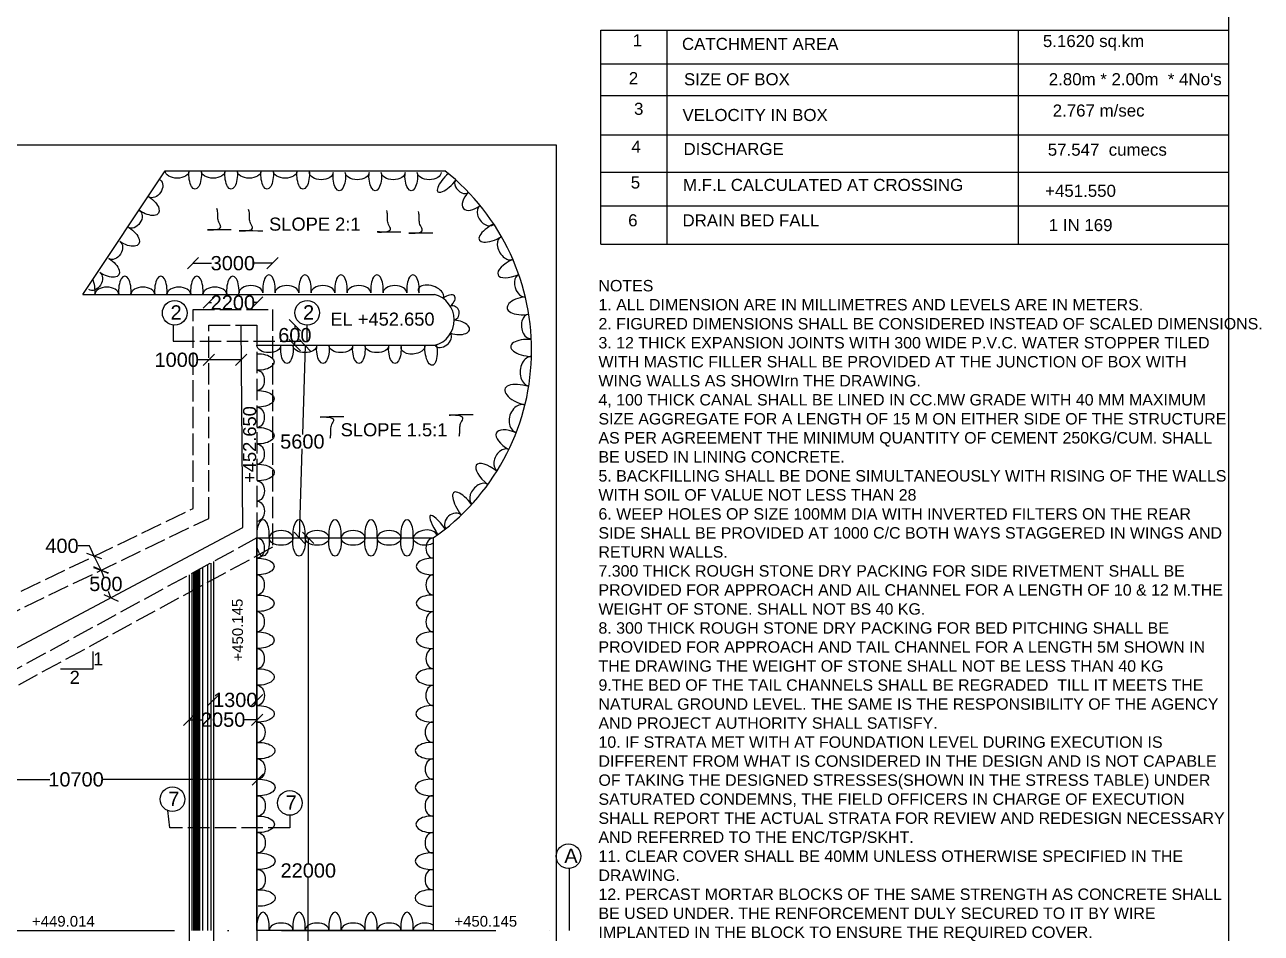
# Model space of a CAD drawing. Header units: millimetres. Extents: x 5124 to 6568637, y 2311 to 91879094.
# Drawn here: x 3873240 to 3883631, y 45940432 to 45948069 of the extents above; entities that cross this region are included whole.
import ezdxf

# ---------------------------------------------------------------- set-up
doc = ezdxf.new("R2010")
doc.units = ezdxf.units.MM
doc.header["$MEASUREMENT"] = 0
doc.linetypes.add('ACAD_ISO02W100', pattern=[15, 12, -3])
doc.linetypes.add('ACAD_ISO10W100', pattern=[18, 12, -3, 0, -3])
for name, color, linetype in [('DIMENSION', 7, 'Continuous'), ('DRAWING', 7, 'Continuous'), ('TEXT', 7, 'Continuous')]:
    doc.layers.add(name, color=color, linetype=linetype)
doc.styles.get("Standard").update_dxf_attribs({"font": 'arial.ttf', "height": 120})
doc.dimstyles.get("Standard").update_dxf_attribs({"dimtxt": 200, "dimasz": 110, "dimexe": 0.18, "dimexo": 0.0625, "dimgap": 0.09, "dimtad": 0, "dimtih": 1, "dimtoh": 1, "dimdec": 0, "dimzin": 0, "dimdsep": 46, "dimtxsty": 'Standard', "dimblk": 'OBLIQUE', "dimcen": 0.09, "dimse1": 1, "dimse2": 1, "dimadec": 0, "dimazin": 0, "dimtfac": 1, "dimtdec": 0, "dimtofl": 0, "dimtmove": 0, "dimatfit": 3, "dimfxl": 1, "dimtolj": 1, "dimtzin": 0, "dimarcsym": 0})

# ---------------------------------------------------------------- blocks, each defined once
blk = doc.blocks.new('_Oblique')
at = {"color": 0, "linetype": 'ByBlock', "lineweight": -2}
blk.add_line((-0.5, -0.5), (0.5, 0.5), dxfattribs=at)
blk = doc.blocks.new('*D214')
at = {"layer": 'Defpoints', "color": 0, "linetype": 'Continuous', "transparency": 16777216}
for p in [(3875198, 45941812), (3872145, 45941733), (3875198, 45941725)]:
    blk.add_point(p, dxfattribs=at)
at = {"layer": 'DIMENSION', "color": 0, "linetype": 'Continuous', "lineweight": -2, "transparency": 16777216}
for p, q in [((3872145, 45941725), (3873451, 45941725)), ((3875198, 45941725), (3873891, 45941725))]:
    blk.add_line(p, q, dxfattribs=at)
at = {"layer": 'DIMENSION', "color": 0, "linetype": 'Continuous', "lineweight": -2, "transparency": 16777216, "xscale": 95, "yscale": 95, "zscale": 95, "rotation": 180}
blk.add_blockref('_Oblique', (3872145, 45941725), dxfattribs=at)
at = {"layer": 'DIMENSION', "color": 0, "linetype": 'Continuous', "lineweight": -2, "transparency": 16777216, "xscale": 95, "yscale": 95, "zscale": 95}
blk.add_blockref('_Oblique', (3875198, 45941725), dxfattribs=at)
at = {"layer": 'DIMENSION', "color": 0, "linetype": 'Continuous', "transparency": 16777216, "insert": (3873671, 45941725), "char_height": 120, "attachment_point": 5}
blk.add_mtext('\\A1;10700', dxfattribs=at)
blk = doc.blocks.new('*D215')
at = {"layer": 'Defpoints', "color": 0, "linetype": 'Continuous', "transparency": 16777216}
for p in [(3873824, 45943602), (3873844, 45943612), (3873901, 45943493)]:
    blk.add_point(p, dxfattribs=at)
at = {"layer": 'DIMENSION', "color": 0, "linetype": 'Continuous', "lineweight": -2, "transparency": 16777216}
for p, q in [((3873783, 45943688), (3873688, 45943688)), ((3873824, 45943602), (3873783, 45943688)), ((3873881, 45943484), (3873824, 45943602))]:
    blk.add_line(p, q, dxfattribs=at)
at = {"layer": 'DIMENSION', "color": 0, "linetype": 'Continuous', "lineweight": -2, "transparency": 16777216, "xscale": 95, "yscale": 95, "zscale": 95}
for p, rotation in [((3873824, 45943602), 115.700738528941), ((3873881, 45943484), 295.7007385289409)]:
    blk.add_blockref('_Oblique', p, dxfattribs=dict(at, rotation=rotation))
at = {"layer": 'DIMENSION', "color": 0, "linetype": 'Continuous', "transparency": 16777216, "insert": (3873553, 45943688), "char_height": 120, "attachment_point": 5}
blk.add_mtext('\\A1;400', dxfattribs=at)
blk = doc.blocks.new('*D216')
at = {"layer": 'Defpoints', "color": 0, "linetype": 'Continuous', "transparency": 16777216}
for p in [(3873881, 45943484), (3873964, 45943252), (3873964, 45943252)]:
    blk.add_point(p, dxfattribs=at)
at = {"layer": 'DIMENSION', "color": 0, "linetype": 'Continuous', "lineweight": -2, "transparency": 16777216}
for p, q in [((3873881, 45943484), (3873901, 45943429)), ((3873964, 45943252), (3873944, 45943306))]:
    blk.add_line(p, q, dxfattribs=at)
at = {"layer": 'DIMENSION', "color": 0, "linetype": 'Continuous', "lineweight": -2, "transparency": 16777216, "xscale": 95, "yscale": 95, "zscale": 95}
for p, rotation in [((3873881, 45943484), 109.5932439439875), ((3873964, 45943252), 289.5932439439875)]:
    blk.add_blockref('_Oblique', p, dxfattribs=dict(at, rotation=rotation))
at = {"layer": 'DIMENSION', "color": 0, "linetype": 'Continuous', "transparency": 16777216, "insert": (3873922, 45943368), "char_height": 120, "attachment_point": 5}
blk.add_mtext('\\A1;500', dxfattribs=at)
blk = doc.blocks.new('*D217')
at = {"layer": 'Defpoints', "color": 0, "linetype": 'Continuous', "transparency": 16777216}
for p in [(3874826, 45942393), (3875192, 45942393), (3875192, 45942393)]:
    blk.add_point(p, dxfattribs=at)
at = {"layer": 'DIMENSION', "color": 0, "linetype": 'Continuous', "lineweight": -2, "transparency": 16777216}
for p, q in [((3874826, 45942393), (3874835, 45942393)), ((3875192, 45942393), (3875182, 45942393))]:
    blk.add_line(p, q, dxfattribs=at)
at = {"layer": 'DIMENSION', "color": 0, "linetype": 'Continuous', "lineweight": -2, "transparency": 16777216, "xscale": 95, "yscale": 95, "zscale": 95, "rotation": 180}
blk.add_blockref('_Oblique', (3874826, 45942393), dxfattribs=at)
at = {"layer": 'DIMENSION', "color": 0, "linetype": 'Continuous', "lineweight": -2, "transparency": 16777216, "xscale": 95, "yscale": 95, "zscale": 95}
blk.add_blockref('_Oblique', (3875192, 45942393), dxfattribs=at)
at = {"layer": 'DIMENSION', "color": 0, "linetype": 'Continuous', "transparency": 16777216, "insert": (3875009, 45942393), "char_height": 120, "attachment_point": 5}
blk.add_mtext('\\A1;1300', dxfattribs=at)
blk = doc.blocks.new('*D218')
at = {"layer": 'Defpoints', "color": 0, "linetype": 'Continuous', "transparency": 16777216}
for p in [(3874623, 45942227), (3875192, 45942227), (3875192, 45942227)]:
    blk.add_point(p, dxfattribs=at)
at = {"layer": 'DIMENSION', "color": 0, "linetype": 'Continuous', "lineweight": -2, "transparency": 16777216}
for p, q in [((3874623, 45942227), (3874727, 45942227)), ((3875192, 45942227), (3875087, 45942227))]:
    blk.add_line(p, q, dxfattribs=at)
at = {"layer": 'DIMENSION', "color": 0, "linetype": 'Continuous', "lineweight": -2, "transparency": 16777216, "xscale": 95, "yscale": 95, "zscale": 95, "rotation": 180}
blk.add_blockref('_Oblique', (3874623, 45942227), dxfattribs=at)
at = {"layer": 'DIMENSION', "color": 0, "linetype": 'Continuous', "lineweight": -2, "transparency": 16777216, "xscale": 95, "yscale": 95, "zscale": 95}
blk.add_blockref('_Oblique', (3875192, 45942227), dxfattribs=at)
at = {"layer": 'DIMENSION', "color": 0, "linetype": 'Continuous', "transparency": 16777216, "insert": (3874907, 45942227), "char_height": 120, "attachment_point": 5}
blk.add_mtext('\\A1;2050', dxfattribs=at)
blk = doc.blocks.new('*D219')
at = {"layer": 'Defpoints', "color": 0, "linetype": 'Continuous', "transparency": 16777216}
for p in [(3875323, 45946064), (3874654, 45945675), (3875323, 45945675)]:
    blk.add_point(p, dxfattribs=at)
at = {"layer": 'DIMENSION', "color": 0, "linetype": 'Continuous', "lineweight": -2, "transparency": 16777216}
for p, q in [((3874654, 45946064), (3874810, 45946064)), ((3875323, 45946064), (3875168, 45946064))]:
    blk.add_line(p, q, dxfattribs=at)
at = {"layer": 'DIMENSION', "color": 0, "linetype": 'Continuous', "lineweight": -2, "transparency": 16777216, "xscale": 95, "yscale": 95, "zscale": 95, "rotation": 180}
blk.add_blockref('_Oblique', (3874654, 45946064), dxfattribs=at)
at = {"layer": 'DIMENSION', "color": 0, "linetype": 'Continuous', "lineweight": -2, "transparency": 16777216, "xscale": 95, "yscale": 95, "zscale": 95}
blk.add_blockref('_Oblique', (3875323, 45946064), dxfattribs=at)
at = {"layer": 'DIMENSION', "color": 0, "linetype": 'Continuous', "transparency": 16777216, "insert": (3874989, 45946064), "char_height": 120, "attachment_point": 5}
blk.add_mtext('\\A1;3000', dxfattribs=at)
blk = doc.blocks.new('*D220')
at = {"layer": 'Defpoints', "color": 0, "linetype": 'Continuous', "transparency": 16777216}
for p in [(3875192, 45945733), (3874786, 45945544), (3875192, 45945544)]:
    blk.add_point(p, dxfattribs=at)
at = {"layer": 'DIMENSION', "color": 0, "linetype": 'Continuous', "lineweight": -2, "transparency": 16777216}
for p, q in [((3874786, 45945733), (3874809, 45945733)), ((3875192, 45945733), (3875169, 45945733))]:
    blk.add_line(p, q, dxfattribs=at)
at = {"layer": 'DIMENSION', "color": 0, "linetype": 'Continuous', "lineweight": -2, "transparency": 16777216, "xscale": 95, "yscale": 95, "zscale": 95, "rotation": 180}
blk.add_blockref('_Oblique', (3874786, 45945733), dxfattribs=at)
at = {"layer": 'DIMENSION', "color": 0, "linetype": 'Continuous', "lineweight": -2, "transparency": 16777216, "xscale": 95, "yscale": 95, "zscale": 95}
blk.add_blockref('_Oblique', (3875192, 45945733), dxfattribs=at)
at = {"layer": 'DIMENSION', "color": 0, "linetype": 'Continuous', "transparency": 16777216, "insert": (3874989, 45945733), "char_height": 120, "attachment_point": 5}
blk.add_mtext('\\A1;2200', dxfattribs=at)
blk = doc.blocks.new('*D221')
at = {"layer": 'Defpoints', "color": 0, "linetype": 'Continuous', "transparency": 16777216}
for p in [(3874786, 45945252), (3874786, 45945252), (3875060, 45945252)]:
    blk.add_point(p, dxfattribs=at)
at = {"layer": 'DIMENSION', "color": 0, "linetype": 'Continuous', "lineweight": -2, "transparency": 16777216}
for p, q in [((3874786, 45945252), (3874691, 45945252)), ((3875060, 45945252), (3874786, 45945252))]:
    blk.add_line(p, q, dxfattribs=at)
at = {"layer": 'DIMENSION', "color": 0, "linetype": 'Continuous', "lineweight": -2, "transparency": 16777216, "xscale": 95, "yscale": 95, "zscale": 95, "rotation": 180}
blk.add_blockref('_Oblique', (3874786, 45945252), dxfattribs=at)
at = {"layer": 'DIMENSION', "color": 0, "linetype": 'Continuous', "lineweight": -2, "transparency": 16777216, "xscale": 95, "yscale": 95, "zscale": 95}
blk.add_blockref('_Oblique', (3875060, 45945252), dxfattribs=at)
at = {"layer": 'DIMENSION', "color": 0, "linetype": 'Continuous', "transparency": 16777216, "insert": (3874517, 45945252), "char_height": 120, "attachment_point": 5}
blk.add_mtext('\\A1;1000', dxfattribs=at)
blk = doc.blocks.new('*D222')
at = {"layer": 'Defpoints', "color": 0, "linetype": 'Continuous', "transparency": 16777216}
for p in [(3875584, 45945375), (3875538, 45943755), (3875550, 45943755)]:
    blk.add_point(p, dxfattribs=at)
at = {"layer": 'DIMENSION', "color": 0, "linetype": 'Continuous', "lineweight": -2, "transparency": 16777216}
for p, q in [((3875596, 45945374), (3875575, 45944626)), ((3875550, 45943755), (3875571, 45944503))]:
    blk.add_line(p, q, dxfattribs=at)
at = {"layer": 'DIMENSION', "color": 0, "linetype": 'Continuous', "lineweight": -2, "transparency": 16777216, "xscale": 95, "yscale": 95, "zscale": 95}
for p, rotation in [((3875596, 45945374), 88.4002591695781), ((3875550, 45943755), 268.4002591695781)]:
    blk.add_blockref('_Oblique', p, dxfattribs=dict(at, rotation=rotation))
at = {"layer": 'DIMENSION', "color": 0, "linetype": 'Continuous', "transparency": 16777216, "insert": (3875573, 45944565), "char_height": 120, "attachment_point": 5}
blk.add_mtext('\\A1;5600', dxfattribs=at)
blk = doc.blocks.new('*D229')
at = {"layer": 'Defpoints', "color": 0, "linetype": 'Continuous', "transparency": 16777216}
for p in [(3875550, 45943755), (3875323, 45937235), (3875623, 45937235)]:
    blk.add_point(p, dxfattribs=at)
at = {"layer": 'DIMENSION', "color": 0, "linetype": 'Continuous', "lineweight": -2, "transparency": 16777216}
for p, q in [((3875623, 45943755), (3875623, 45941021)), ((3875623, 45937235), (3875623, 45940898))]:
    blk.add_line(p, q, dxfattribs=at)
at = {"layer": 'DIMENSION', "color": 0, "linetype": 'Continuous', "lineweight": -2, "transparency": 16777216, "xscale": 95, "yscale": 95, "zscale": 95}
for p, rotation in [((3875623, 45943755), 90), ((3875623, 45937235), 270)]:
    blk.add_blockref('_Oblique', p, dxfattribs=dict(at, rotation=rotation))
at = {"layer": 'DIMENSION', "color": 0, "linetype": 'Continuous', "transparency": 16777216, "insert": (3875623, 45940959), "char_height": 120, "attachment_point": 5}
blk.add_mtext('\\A1;22000', dxfattribs=at)
blk = doc.blocks.new('*D235')
at = {"layer": 'Defpoints', "color": 0, "linetype": 'Continuous', "transparency": 16777216}
for p in [(3875192, 45945544), (3875510, 45945544), (3875192, 45945375)]:
    blk.add_point(p, dxfattribs=at)
at = {"layer": 'DIMENSION', "color": 0, "linetype": 'Continuous', "lineweight": -2, "transparency": 16777216}
for p, q in [((3875510, 45945544), (3875510, 45945521)), ((3875510, 45945375), (3875510, 45945398))]:
    blk.add_line(p, q, dxfattribs=at)
at = {"layer": 'DIMENSION', "color": 0, "linetype": 'Continuous', "lineweight": -2, "transparency": 16777216, "xscale": 95, "yscale": 95, "zscale": 95}
for p, rotation in [((3875510, 45945544), 90), ((3875510, 45945375), 270)]:
    blk.add_blockref('_Oblique', p, dxfattribs=dict(at, rotation=rotation))
at = {"layer": 'DIMENSION', "color": 0, "linetype": 'Continuous', "transparency": 16777216, "insert": (3875510, 45945459), "char_height": 120, "attachment_point": 5}
blk.add_mtext('\\A1;600', dxfattribs=at)

msp = doc.modelspace()

# ---------------------------------------------------------------- linework, layer by layer
at = {"layer": 'Defpoints', "linetype": 'Continuous'}
msp.add_lwpolyline([(3873813.5, 45942801.4), (3873813.5, 45942650.7), (3873539.6, 45942650.7)], dxfattribs=at)
at = {"layer": 'DIMENSION', "linetype": 'Continuous'}
for points in [[(3874974.9, 45946343.7), (3874784.8, 45946345.2), (3874887.1, 45946369), (3874871.1, 45946408.8), (3874861.9, 45946448.6), (3874861.9, 45946488.4), (3874855.2, 45946525.5)], [(3875241.5, 45946334.7), (3875051.4, 45946336.1), (3875153.7, 45946360), (3875137.7, 45946399.8), (3875128.5, 45946439.5), (3875128.5, 45946479.3), (3875121.8, 45946516.5)], [(3876401.9, 45946325), (3876211.8, 45946326.5), (3876314.1, 45946350.3), (3876298.2, 45946390.1), (3876288.9, 45946429.9), (3876288.9, 45946469.7), (3876282.2, 45946506.8)], [(3876668.5, 45946316), (3876478.4, 45946317.5), (3876580.7, 45946341.3), (3876564.8, 45946381.1), (3876555.6, 45946420.9), (3876555.6, 45946460.6), (3876548.8, 45946497.8)], [(3875922.8, 45944773.2), (3875732.8, 45944771.8), (3875835, 45944747.9), (3875819.1, 45944708.1), (3875809.9, 45944668.4), (3875809.9, 45944628.6), (3875803.1, 45944591.4)], [(3877007.4, 45944789.9), (3876817.4, 45944788.4), (3876919.6, 45944764.6), (3876903.7, 45944724.8), (3876894.5, 45944685), (3876894.5, 45944645.2), (3876887.7, 45944608)]]:
    msp.add_spline(points, degree=3, dxfattribs=at)
at = {"layer": 'DRAWING', "linetype": 'Continuous'}
for points in [[(3845063.1, 45954856.8), (3883354.8, 45954856.8), (3883354.8, 45928035), (3845063.1, 45928035)], [(3875191.7, 45943755.2), (3876673.5, 45943755.2), (3876673.5, 45940456.1), (3875191.7, 45940456.1)]]:
    msp.add_lwpolyline(points, close=True, dxfattribs=at)
for points in [[(3846349.7, 45940456.1), (3846349.7, 45940730.6), (3846474.9, 45940730.6), (3846527, 45940730.6), (3846210.7, 45940820.8), (3846367.1, 45940820.8), (3846367.1, 45947112), (3858743.6, 45947112), (3858743.6, 45947540.5), (3859103.2, 45946743.2), (3859103.2, 45947137.4), (3863191.7, 45947137.4), (3866305.8, 45947137.4), (3866571.2, 45946821.5), (3866571.2, 45947341.8), (3866703.2, 45947059.8), (3877705.7, 45947059.8), (3877705.7, 45938071), (3877530.9, 45938071), (3877882.7, 45937923.8), (3877705.7, 45937923.8), (3877705.7, 45934466.6), (3846371.5, 45934466.6), (3846349.7, 45940456.1)], [(3873727.8, 45945801.4), (3874420.4, 45946840.5), (3876771.6, 45946840.5)], [(3873727.8, 45945801.4), (3876682.1, 45945801.4)], [(3872006.8, 45942211.4), (3875073.5, 45943841.7), (3875057.5, 45945543.8)], [(3875191.7, 45945374.8), (3876685.2, 45945374.8)], [(3875191.7, 45943755.2), (3875191.7, 45940456.1)], [(3874776.2, 45943528.7), (3874776.2, 45940456.1)], [(3874802.5, 45943543.1), (3874802.5, 45940456.1)], [(3874826, 45943555.9), (3874826, 45940455.6)], [(3874622.7, 45943445.1), (3874622.7, 45940456.1)], [(3874644.5, 45943457), (3874644.5, 45940456.1)], [(3874657, 45943463.8), (3874657, 45940456.1)], [(3874663.6, 45943467.4), (3874663.6, 45940456.1)], [(3874671.5, 45943471.7), (3874671.5, 45940456.1)], [(3874671.5, 45943471.7), (3874671.5, 45940456.1)], [(3874681.3, 45943477), (3874681.3, 45940456.1)], [(3874688.6, 45943481), (3874688.6, 45940456.1)], [(3874699.1, 45943486.7), (3874699.1, 45940456.1)], [(3874708.3, 45943491.8), (3874708.3, 45940456.1)], [(3874734, 45943505.8), (3874734, 45940456.1)]]:
    msp.add_lwpolyline(points, dxfattribs=at)
at = {"layer": 'DRAWING', "linetype": 'ACAD_ISO02W100', "ltscale": 15}
for points in [[(3871076.3, 45942211.4), (3871076.3, 45943112.2), (3872805.5, 45943112.2), (3874654.3, 45944002), (3874654.3, 45945675.5), (3875323.3, 45945675.5), (3875323.3, 45943676.8), (3872144.6, 45941953)], [(3871208, 45942211.4), (3871208, 45942980.6), (3872835.5, 45942980.6), (3874785.9, 45943919.2), (3874785.9, 45945543.8), (3875191.7, 45945543.8), (3875191.7, 45943755.2), (3872144.6, 45942094.3)], [(3874487, 45945544.1), (3874487, 45945410.2), (3875613, 45945410.2), (3875613.6, 45945543.8)], [(3875467.5, 45941424), (3875466.8, 45941319.5), (3874458.6, 45941319.5), (3874441.6, 45941463)], [(3874622.7, 45940456.1), (3874615.7, 45937619.2)], [(3874826, 45940456.1), (3874818.9, 45937619.2)], [(3875191.7, 45940456.6), (3875183.5, 45937161.5)]]:
    msp.add_lwpolyline(points, dxfattribs=at)
at = {"layer": 'DRAWING', "linetype": 'ACAD_ISO10W100', "ltscale": 150}
msp.add_lwpolyline([(3845697.4, 45940456.1), (3877817.4, 45940456.1), (3877817.4, 45940978.6)], dxfattribs=at)
at = {"layer": 'DRAWING', "linetype": 'Continuous'}
for centre in [(3874500.2, 45945646.9), (3875613.6, 45945647.5), (3874481.5, 45941558.6), (3875467.5, 45941527.6), (3877809.3, 45941079.6)]:
    msp.add_circle(centre, 103.6, dxfattribs=at)
for centre, radius, start, end in [((3875576.9, 45945334.2), 1922.5, 304.78033, 51.57957), ((3876629.4, 45945587.7), 220.1, 284.6908, 76.14485)]:
    msp.add_arc(centre, radius, start, end, dxfattribs=at)
at = {"layer": 'DRAWING', "extrusion": (0, 0, -1)}
for centre, major_axis, ratio, start_param, end_param in [((3874330.6, 45946693.5), (-47.7, -70.6), 0.7243402, 3.1415927, 6.2831853), ((3874520.7, 45946840.5), (-100.3, 0), 0.6159741, 3.1415927, 6.2831853), ((3874671.9, 45946811), (0, -124), 0.4233871, 4.4721825, 8.0941882), ((3874823.2, 45946840.5), (-100.3, 0), 0.6159741, 3.1415927, 6.2831853), ((3874974.4, 45946811), (0, -124), 0.4233871, 4.4721825, 8.0941882), ((3875125.7, 45946840.5), (-100.3, 0), 0.6159741, 3.1415927, 6.2831853), ((3875276.9, 45946811), (0, -124), 0.4233871, 4.4721825, 8.0941882), ((3875428.2, 45946840.5), (-100.3, 0), 0.6159741, 3.1415927, 6.2831853), ((3875579.4, 45946811), (0, -124), 0.4233871, 4.4721825, 8.0941882), ((3875731.7, 45946827.7), (-100.3, 0), 0.6159741, 3.1415927, 6.2831853), ((3875882.9, 45946798.2), (0, -124), 0.4233871, 4.4721825, 8.0941882), ((3876034.2, 45946827.7), (-100.3, 0), 0.6159741, 3.1415927, 6.2831853), ((3876185.4, 45946798.2), (0, -124), 0.4233871, 4.4721825, 8.0941882), ((3876336.7, 45946827.7), (-100.3, 0), 0.6159741, 3.1415927, 6.2831853), ((3876487.9, 45946798.2), (0, -124), 0.4233871, 4.4721825, 8.0941882), ((3876639.2, 45946827.7), (-100.3, 0), 0.6159741, 3.1415927, 6.2831853), ((3874248.5, 45946562.3), (115.2, -77.9), 0.5, 4.6728103, 7.8935603), ((3874157.3, 45946437.2), (-47.7, -70.6), 0.7243402, 3.1415927, 6.2831853), ((3874081.7, 45946301.8), (116.7, -75.5), 0.5, 4.6728103, 7.8935603), ((3873992.8, 45946174.4), (-46.3, -71.6), 0.7243402, 3.1415927, 6.2831853), ((3873913.4, 45946041.6), (116.7, -75.5), 0.5, 4.6728103, 7.8935603), ((3873824.5, 45945914.2), (-46.3, -71.6), 0.7243402, 3.1415927, 6.2831853), ((3875291.9, 45945374.8), (-100.3, 0), 0.6159741, 3.1415927, 6.2831853), ((3875197.2, 45945234.1), (139, 0), 0.5, 4.6728103, 7.8935603), ((3875443.2, 45945345.3), (0, -124), 0.4233871, 4.4721825, 8.0941882), ((3875594.4, 45945374.8), (-100.3, 0), 0.6159741, 3.1415927, 6.2831853), ((3875745.6, 45945345.3), (0, -124), 0.4233871, 4.4721825, 8.0941882), ((3875896.9, 45945374.8), (-100.3, 0), 0.6159741, 3.1415927, 6.2831853), ((3876048.1, 45945345.3), (0, -124), 0.4233871, 4.4721825, 8.0941882), ((3876199.4, 45945374.8), (-100.3, 0), 0.6159741, 3.1415927, 6.2831853), ((3876350.6, 45945345.3), (0, -124), 0.4233871, 4.4721825, 8.0941882), ((3876502.9, 45945362), (100.6, 10.2), 0.6087485, -0.0417871, 3.3067687), ((3876654.2, 45945332.5), (-10, 125.6), 0.4048712, 1.226356, 5.0877418), ((3875191.7, 45945079.4), (0, -85.2), 0.7243402, 3.1415927, 6.2831853), ((3875197.2, 45944924.7), (139, 0), 0.5, 4.6728103, 7.8935603), ((3875191.7, 45944769.4), (0, -85.2), 0.7243402, 3.1415927, 6.2831853), ((3875197.2, 45944614.7), (139, 0), 0.5, 4.6728103, 7.8935603), ((3875191.7, 45944459.5), (0, -85.2), 0.7243402, 3.1415927, 6.2831853), ((3875198.4, 45944305.3), (139, 0), 0.5, 4.6728103, 7.8935603), ((3875192.9, 45944150.1), (0, -85.2), 0.7243402, 3.1415927, 6.2831853), ((3875193, 45943979.6), (0, -85.2), 0.7243402, 3.1415927, 6.2831853), ((3875242.6, 45943725.7), (0, -124), 0.4233871, 4.4721825, 8.0941882), ((3875191.7, 45943670), (0, -85.2), 0.7243402, 3.1415927, 6.2831853), ((3875393.9, 45943755.2), (-100.3, 0), 0.6159741, 3.1415927, 6.2831853), ((3875545.1, 45943725.7), (0, -124), 0.4233871, 4.4721825, 8.0941882), ((3875696.4, 45943755.2), (-100.3, 0), 0.6159741, 3.1415927, 6.2831853), ((3875847.6, 45943725.7), (0, -124), 0.4233871, 4.4721825, 8.0941882), ((3875998.9, 45943755.2), (-100.3, 0), 0.6159741, 3.1415927, 6.2831853), ((3876150.1, 45943725.7), (0, -124), 0.4233871, 4.4721825, 8.0941882), ((3876301.4, 45943755.2), (-100.3, 0), 0.6159741, 3.1415927, 6.2831853), ((3876452.6, 45943725.7), (0, -124), 0.4233871, 4.4721825, 8.0941882), ((3876603.9, 45943755.2), (-100.3, 0), 0.6159741, 3.9439398, 6.2831853), ((3875197.2, 45943515.3), (139, 0), 0.5, 4.6728103, 7.8935603), ((3875191.7, 45943360.6), (0, -85.2), 0.7243402, 3.1415927, 6.2831853), ((3875197.2, 45943205.9), (139, 0), 0.5, 4.6728103, 7.8935603), ((3875191.7, 45943050.6), (0, -85.2), 0.7243402, 3.1415927, 6.2831853), ((3875197.2, 45942895.9), (139, 0), 0.5, 4.6728103, 7.8935603), ((3875191.7, 45942740.7), (0, -85.2), 0.7243402, 3.1415927, 6.2831853), ((3875198.4, 45942586.5), (139, 0), 0.5, 4.6728103, 7.8935603), ((3875192.9, 45942431.3), (0, -85.2), 0.7243402, 3.1415927, 6.2831853), ((3875198.4, 45942276.6), (139, 0), 0.5, 4.6728103, 7.8935603), ((3875198.4, 45942121.8), (0, -85.2), 0.7243402, 3.1415927, 6.2831853), ((3875203.9, 45941967.1), (139, 0), 0.5, 4.6728103, 7.8935603), ((3875198.4, 45941811.9), (0, -85.2), 0.7243402, 3.1415927, 6.2831853), ((3875205.1, 45941657.8), (139, 0), 0.5, 4.6728103, 7.8935603), ((3875199.6, 45941502.5), (0, -85.2), 0.7243402, 3.1415927, 6.2831853), ((3875199.6, 45941347.8), (139, 0), 0.5, 4.6728103, 7.8935603), ((3875199.6, 45941193), (0, -85.2), 0.7243402, 3.1415927, 6.2831853), ((3875205.1, 45941038.3), (139, 0), 0.5, 4.6728103, 7.8935603), ((3875199.6, 45940883.1), (0, -85.2), 0.7243402, 3.1415927, 6.2831853), ((3875206.3, 45940728.9), (139, 0), 0.5, 4.6728103, 7.8935603)]:
    msp.add_ellipse(centre, major_axis=major_axis, ratio=ratio, start_param=start_param, end_param=end_param, dxfattribs=at)
at = {"layer": 'DRAWING', "linetype": 'Continuous'}
for centre, major_axis, ratio, start_param, end_param in [((3876801.4, 45946758.9), (-89.3, -93), 0.3407466, 4.3863835, 8.2169952), ((3876915.3, 45946712.4), (-52.6, 51.1), 0.671222, 0, 3.1415927), ((3877029, 45946613.7), (-101.6, -88.5), 0.5547058, 4.8221159, 7.7505621), ((3877125.4, 45946469.3), (-58.1, 79.2), 0.7457079, 0, 3.1415927), ((3877207.4, 45946337.2), (-147.6, -76.7), 0.3768741, 4.6962364, 7.9246376), ((3877288.8, 45946189.7), (-52.5, 91.9), 0.6272406, 6.1053843, 9.424778), ((3877374, 45946037.2), (-155.9, -72), 0.4025288, 4.7373764, 7.7807877), ((3877418.9, 45945876.1), (-27.4, 93.2), 0.6098738, 0, 3.1415927), ((3876781.2, 45945733.2), (-71, -54.2), 0.5008739, 1.6851525, 4.7082996), ((3876832.9, 45945645.9), (-16.6, 58.2), 0.9744882, 3.1415927, 6.2831853), ((3877454.4, 45945708.4), (-160.6, -22.4), 0.4585248, 4.6976926, 7.921803), ((3877486.2, 45945533.3), (-10.7, 103.1), 0.6957631, 0, 3.1415927), ((3876862.9, 45945525), (-114.5, 19.1), 0.5053637, 1.2613837, 4.913299), ((3876752, 45945425.2), (66.8, 50.4), 0.7016658, 3.1415927, 6.2831853), ((3877493.4, 45945351.5), (-168.9, 13), 0.4211735, 4.721162, 7.9173892), ((3877487.2, 45945156.9), (11.4, 122.8), 0.6790768, 0, 3.1415927), ((3877448.5, 45944953.2), (-173.6, 54.3), 0.4332184, 4.6964014, 7.9582823), ((3877406.9, 45944757.7), (36.3, 115.1), 0.7807304, 0, 3.1415927), ((3877362, 45944556.9), (-158.3, 81.4), 0.4392325, 4.8883303, 7.7352635), ((3877259, 45944408.8), (48.8, 88.7), 0.6853999, 0, 3.1415927), ((3877174.1, 45944256.7), (-138.2, 112.1), 0.38109, 4.7763929, 7.8573261), ((3876947.1, 45943997.9), (-100.4, 139.2), 0.3558918, 4.7298789, 7.9603933), ((3877065, 45944121.6), (66.9, 82.1), 0.6624558, 0, 3.1415927), ((3876753.2, 45943792.2), (-105.1, 151), 0.2143789, 4.8165615, 7.7686462), ((3876845.3, 45943889.4), (65.7, 55), 0.7626817, 0.0609385, 3.1415927)]:
    msp.add_ellipse(centre, major_axis=major_axis, ratio=ratio, start_param=start_param, end_param=end_param, dxfattribs=at)
at = {"layer": 'DRAWING'}
for centre, major_axis, ratio, start_param, end_param in [((3873778.8, 45945830.9), (0, 124), 0.4233871, 4.4721825, 5.6038532), ((3874081.2, 45945830.9), (0, 124), 0.4233871, 4.4721825, 8.0941882), ((3874383.7, 45945830.9), (0, 124), 0.4233871, 4.4721825, 8.0941882), ((3874686.2, 45945830.9), (0, 124), 0.4233871, 4.4721825, 8.0941882), ((3874988.7, 45945830.9), (0, 124), 0.4233871, 4.4721825, 8.0941882), ((3875292.2, 45945843.7), (0, 124), 0.4233871, 4.4721825, 8.0941882), ((3875594.7, 45945843.7), (0, 124), 0.4233871, 4.4721825, 8.0941882), ((3875897.2, 45945843.7), (0, 124), 0.4233871, 4.4721825, 8.0941882), ((3876199.7, 45945843.7), (0, 124), 0.4233871, 4.4721825, 8.0941882), ((3876502.2, 45945843.7), (0, 124), 0.4233871, 4.4721825, 8.0941882), ((3873930, 45945801.4), (-100.3, 0), 0.6159741, 3.1415927, 6.2831853), ((3874232.5, 45945801.4), (-100.3, 0), 0.6159741, 3.1415927, 6.2831853), ((3874535, 45945801.4), (-100.3, 0), 0.6159741, 3.1415927, 6.2831853), ((3874837.5, 45945801.4), (-100.3, 0), 0.6159741, 3.1415927, 6.2831853), ((3875141, 45945814.2), (-100.3, 0), 0.6159741, 3.1415927, 6.2831853), ((3875443.5, 45945814.2), (-100.3, 0), 0.6159741, 3.1415927, 6.2831853), ((3875746, 45945814.2), (-100.3, 0), 0.6159741, 3.1415927, 6.2831853), ((3876048.5, 45945814.2), (-100.3, 0), 0.6159741, 3.1415927, 6.2831853), ((3876351, 45945814.2), (-100.3, 0), 0.6159741, 3.1415927, 6.2831853), ((3876653.5, 45945814.2), (-105.7, 33.6), 0.5381628, 2.9353162, 6.8163828), ((3875242.6, 45943784.7), (0, 124), 0.4233871, 4.4721825, 8.0941882), ((3875545.1, 45943784.7), (0, 124), 0.4233871, 4.4721825, 8.0941882), ((3875847.6, 45943784.7), (0, 124), 0.4233871, 4.4721825, 8.0941882), ((3876150.1, 45943784.7), (0, 124), 0.4233871, 4.4721825, 8.0941882), ((3876452.6, 45943784.7), (0, 124), 0.4233871, 4.4721825, 8.0941882), ((3875393.9, 45943755.2), (-100.3, 0), 0.6159741, 3.1415927, 6.2831853), ((3875696.4, 45943755.2), (-100.3, 0), 0.6159741, 3.1415927, 6.2831853), ((3875998.9, 45943755.2), (-100.3, 0), 0.6159741, 3.1415927, 6.2831853), ((3876301.4, 45943755.2), (-100.3, 0), 0.6159741, 3.1415927, 6.2831853), ((3876603.9, 45943755.2), (100.9, 17.9), 0.6385388, 0.0563688, 2.8698473), ((3876673.5, 45943670), (0, -85.2), 0.7243402, 3.1415927, 6.2831853), ((3876668, 45943515.3), (-139, 0), 0.5, 4.6728103, 7.8935603), ((3876673.5, 45943360.6), (0, -85.2), 0.7243402, 3.1415927, 6.2831853), ((3876668, 45943205.9), (-139, 0), 0.5, 4.6728103, 7.8935603), ((3876673.5, 45943050.6), (0, -85.2), 0.7243402, 3.1415927, 6.2831853), ((3876668, 45942895.9), (-139, 0), 0.5, 4.6728103, 7.8935603), ((3876673.5, 45942740.7), (0, -85.2), 0.7243402, 3.1415927, 6.2831853), ((3876666.8, 45942586.5), (-139, 0), 0.5, 4.6728103, 7.8935603), ((3876672.3, 45942431.3), (0, -85.2), 0.7243402, 3.1415927, 6.2831853), ((3876666.8, 45942276.6), (-139, 0), 0.5, 4.6728103, 7.8935603), ((3876666.8, 45942121.8), (0, -85.2), 0.7243402, 3.1415927, 6.2831853), ((3876661.3, 45941967.1), (-139, 0), 0.5, 4.6728103, 7.8935603), ((3876666.8, 45941811.9), (0, -85.2), 0.7243402, 3.1415927, 6.2831853), ((3876660.1, 45941657.8), (-139, 0), 0.5, 4.6728103, 7.8935603), ((3876665.6, 45941502.5), (0, -85.2), 0.7243402, 3.1415927, 6.2831853), ((3876665.6, 45941347.8), (-139, 0), 0.5, 4.6728103, 7.8935603), ((3876665.6, 45941193), (0, -85.2), 0.7243402, 3.1415927, 6.2831853), ((3876660.1, 45941038.3), (-139, 0), 0.5, 4.6728103, 7.8935603), ((3876665.6, 45940883.1), (0, -85.2), 0.7243402, 3.1415927, 6.2831853), ((3876658.9, 45940728.9), (-139, 0), 0.5, 4.6728103, 7.8935603), ((3875242.6, 45940485.6), (0, 124), 0.4233871, 4.4721825, 8.0941882), ((3875545.1, 45940485.6), (0, 124), 0.4233871, 4.4721825, 8.0941882), ((3875847.6, 45940485.6), (0, 124), 0.4233871, 4.4721825, 8.0941882), ((3876150.1, 45940485.6), (0, 124), 0.4233871, 4.4721825, 8.0941882), ((3876452.6, 45940485.6), (0, 124), 0.4233871, 4.4721825, 8.0941882), ((3875393.9, 45940456.1), (-100.3, 0), 0.6159741, 3.1415927, 6.2831853), ((3875696.4, 45940456.1), (-100.3, 0), 0.6159741, 3.1415927, 6.2831853), ((3875998.9, 45940456.1), (-100.3, 0), 0.6159741, 3.1415927, 6.2831853), ((3876301.4, 45940456.1), (-100.3, 0), 0.6159741, 3.1415927, 6.2831853), ((3876603.9, 45940456.1), (-100.3, 0), 0.6159741, 3.9439398, 6.2831853)]:
    msp.add_ellipse(centre, major_axis=major_axis, ratio=ratio, start_param=start_param, end_param=end_param, dxfattribs=at)
at = {"layer": 'TEXT'}
for points in [[(3878081.8, 45946224.5), (3878081.8, 45948023.6)], [(3878081.8, 45948023.6), (3883354.8, 45948023.6)], [(3878638.4, 45946224.5), (3878638.4, 45948023.6)], [(3881591.4, 45946224.5), (3881591.4, 45948023.6)], [(3878081.8, 45947739.6), (3883354.8, 45947739.6)], [(3878081.8, 45947474.4), (3883354.8, 45947474.4)], [(3878081.8, 45947143), (3883354.8, 45947143)], [(3878081.8, 45946830.5), (3883354.8, 45946830.5)], [(3878081.8, 45946546.5), (3883354.8, 45946546.5)], [(3878081.8, 45946224.5), (3883354.8, 45946224.5)], [(3878081.8, 45946224.5), (3883354.8, 45946224.5)]]:
    msp.add_lwpolyline(points, dxfattribs=at)

# ---------------------------------------------------------------- texts
at = {"layer": 'DIMENSION', "char_height": 120, "width": 86.821, "attachment_point": 1}
for s, insert in [('2', (3874465.4, 45945710.6)), ('2', (3875578.8, 45945711.2)), ('7', (3874446.7, 45941622.3)), ('7', (3875432.7, 45941591.3)), ('A', (3877774.5, 45941143.3))]:
    msp.add_mtext(s, dxfattribs=dict(at, insert=insert))
at = {"layer": 'DRAWING', "insert": (3878061.3, 45945923.6), "char_height": 95.8917, "width": 5268.968, "attachment_point": 1}
msp.add_mtext("\\A1;NOTES \\P1. ALL DIMENSION ARE IN MILLIMETRES AND LEVELS ARE IN METERS. \\P2. FIGURED DIMENSIONS SHALL BE CONSIDERED INSTEAD OF SCALED DIMENSIONS.  \\P3. 12 THICK EXPANSION JOINTS WITH 300 WIDE P.V.C. WATER STOPPER TILED WITH MASTIC FILLER SHALL BE PROVIDED AT THE JUNCTION OF BOX WITH WING WALLS AS SHOWIrn THE DRAWING. \\P4, 100 THICK CANAL SHALL BE LINED IN CC.MW GRADE WITH 40 MM MAXIMUM SIZE AGGREGATE FOR A LENGTH OF 15 M ON EITHER SIDE OF THE STRUCTURE AS PER AGREEMENT THE MINIMUM QUANTITY OF CEMENT 250KG/CUM. SHALL BE USED IN LINING CONCRETE. \\P5. BACKFILLING SHALL BE DONE SIMULTANEOUSLY WITH RISING OF THE WALLS WITH SOIL OF VALUE NOT LESS THAN 28 \\P6. WEEP HOLES OP SIZE 100MM DIA WITH INVERTED FILTERS ON THE REAR SIDE SHALL BE PROVIDED AT 1000 C/C BOTH WAYS STAGGERED IN WINGS AND RETURN WALLS. \\P7.300 THICK ROUGH STONE DRY PACKING FOR SIDE RIVETMENT SHALL BE PROVIDED FOR APPROACH AND AIL CHANNEL FOR A LENGTH OF 10 & 12 M.THE WEIGHT OF STONE. SHALL NOT BS 40 KG.\\P8. 300 THICK ROUGH STONE DRY PACKING FOR BED PITCHING SHALL BE PROVIDED FOR APPROACH AND TAIL CHANNEL FOR A LENGTH 5M SHOWN IN THE DRAWING THE WEIGHT OF STONE SHALL NOT BE LESS THAN 40 KG \\P9.THE BED OF THE TAIL CHANNELS SHALL BE REGRADED  TILL IT MEETS THE NATURAL GROUND LEVEL. THE SAME IS THE RESPONSIBILITY OF THE AGENCY AND PROJECT AUTHORITY SHALL SATISFY. \\P10. IF STRATA MET WITH AT FOUNDATION LEVEL DURING EXECUTION IS DIFFERENT FROM WHAT IS CONSIDERED IN THE DESIGN AND IS NOT CAPABLE OF TAKING THE DESIGNED STRESSES(SHOWN IN THE STRESS TABLE) UNDER SATURATED CONDEMNS, THE FIELD OFFICERS IN CHARGE OF EXECUTION SHALL REPORT THE ACTUAL STRATA FOR REVIEW AND REDESIGN NECESSARY AND REFERRED TO THE ENC/TGP/SKHT. \\P11. CLEAR COVER SHALL BE 40MM UNLESS OTHERWISE SPECIFIED IN THE DRAWING. \\P12. PERCAST MORTAR BLOCKS OF THE SAME STRENGTH AS CONCRETE SHALL BE USED UNDER. THE RENFORCEMENT DULY SECURED TO IT BY WIRE IMPLANTED IN THE BLOCK TO ENSURE THE REQUIRED COVER. \\P13. CONCRETE WORKMANSHIP SHALL CONFORM TO IS 456-2000. \\P14. REINFORCING STEEL SHALL BE OF 'HYSD' BARS CONFORMING TO IS 1786-1985. \\P15. BOX SHALL BE CAST MONOLITHICALLY CONFORMING TO IS 456-2000. \\P16. SPLICING OF MAIN REINFORCEMENT SHALL BE AVOIDED AS FAR AS POSSIBLE. WHEREVER NECESSARY, LAPS SHALL BE PROVIDED CONFORMINGMI TO IS: 456:2000.\\P17.ALL CONCRETE SHALL BE MACHINE MIXED & VIBERATED.\\P18.TWO ROWS OF GRIP RODS 25mm DIA(DOWEL BARS) AS SHOW IN THE CROSS SECTION IN U/S & D/S HEAD WALLS @ 1000 INTERVALS IN CANAL FLOW DIRECTION ARE TO BE PROVIDED.\\P19.HORN WALLS TO BE PROVIDED AS PER DWG NO.CE/TGP/DW/DEE/F11/2/94.\\P20.NO HEAVY EARTH MOVING MACHINERY SHALL BE ALLOWED DIRECTLY OVER THE BARREL.", dxfattribs=at)
at = {"layer": 'TEXT'}
for s, height, p in [('1', 101.5, (3878349.2, 45947887.2)), ('5.1620 sq.km', 101.474, (3881795.8, 45947881.3)), ('CATCHMENT AREA', 101.474, (3878763, 45947857)), ('2', 101.5, (3878316.3, 45947569.3)), ('SIZE OF BOX', 101.474, (3878779.8, 45947560)), ("2.80m * 2.00m  * 4No's", 101.474, (3881845.2, 45947560.4)), ('3', 101.5, (3878360.2, 45947311.7)), ('VELOCITY IN BOX', 101.474, (3878767.4, 45947259.6)), ('2.767 m/sec', 101.474, (3881878.3, 45947297.1)), ('4', 101.5, (3878338.3, 45946993.8)), ('DISCHARGE', 101.47, (3878775.8, 45946974)), ('57.547  cumecs', 101.474, (3881837, 45946968)), ('5', 101.5, (3878332.8, 45946692.3)), ('M.F.L CALCULATED AT CROSSING', 101.474, (3878771.6, 45946671.6)), ('+451.550', 101.47, (3881814.8, 45946622.4)), ('SLOPE 2:1', 110, (3875293.3, 45946338)), ('6', 101.5, (3878310.8, 45946374.4)), ('DRAIN BED FALL', 101.474, (3878767.4, 45946373.4)), ('1 IN 169', 101.47, (3881845.2, 45946334.4)), ('EL +452.650', 110, (3875808.3, 45945539.4)), ('SLOPE 1.5:1', 110, (3875895, 45944609.3)), ('1', 110, (3873815.2, 45942684)), ('2', 110, (3873617.4, 45942528.3)), ('+449.014', 90, (3873300.5, 45940487.7)), ('+450.145', 90, (3876850.2, 45940487.7))]:
    msp.add_text(s, height=height, dxfattribs=at).set_placement(p)
for s, height, rotation, p in [(' +452.650', 110, 90, (3875184.6, 45944175.3)), ('+450.145', 90, 90.56222, (3875076.5, 45942716.7))]:
    msp.add_text(s, height=height, rotation=rotation, dxfattribs=at).set_placement(p)

# ---------------------------------------------------------------- dimensions: what is measured, and where the dimension line sits
at = {"layer": 'DIMENSION', "linetype": 'Continuous'}
for p1, p2, distance, text, picture, middle in [((3874654.3, 45945675.5), (3875323.3, 45945675.5), 388.1, '3000', '*D219', (3874988.8, 45946063.6)), ((3874785.9, 45945543.8), (3875191.7, 45945543.8), 188.7, '2200', '*D220', (3874988.8, 45945732.5)), ((3875583.7, 45945374.8), (3875538.4, 45943755.2), 11.9, '5600', '*D222', (3875572.9, 45944564.7)), ((3875060.2, 45945252.1), (3874785.9, 45945252.1), 0, '1000', '*D221', (3874517.5, 45945252.1)), ((3873900.6, 45943493.2), (3873843.5, 45943611.8), 21.7, '400', '*D215', (3873552.9, 45943688)), ((3873881, 45943483.7), (3873963.6, 45943251.7), 0, '500', '*D216', (3873922.3, 45943367.7)), ((3874826, 45942393.3), (3875191.7, 45942393.3), 0, '1300', '*D217', (3875008.8, 45942393.3)), ((3874622.7, 45942226.7), (3875191.7, 45942226.7), 0, '2050', '*D218', (3874907.2, 45942226.7))]:
    dim = msp.add_aligned_dim(p1=p1, p2=p2, distance=distance, text=text, dimstyle='Standard', override={"dimasz": 95, "dimarcsym": 1}, dxfattribs=at)
    dim.commit()
    dim.dimension.update_dxf_attribs({"geometry": picture, "text_midpoint": middle})
dim = msp.add_linear_dim(base=(3875509.9, 45945543.8), p1=(3875191.7, 45945374.8), p2=(3875191.7, 45945543.8), angle=90, text='600', dimstyle='Standard', override={"dimasz": 95, "dimarcsym": 1}, dxfattribs=at)
dim.commit()
dim.dimension.update_dxf_attribs({"geometry": '*D235', "text_midpoint": (3875509.9, 45945459.3)})
dim = msp.add_linear_dim(base=(3875623, 45937235.4), p1=(3875550.3, 45943754.9), p2=(3875323.3, 45937235.4), angle=90, text='22000', dimstyle='Standard', override={"dimasz": 95, "dimarcsym": 1}, dxfattribs=at)
dim.commit()
dim.dimension.update_dxf_attribs({"geometry": '*D229', "text_midpoint": (3875623, 45940959.2), "dimtype": 160})
dim = msp.add_linear_dim(base=(3875198.4, 45941725.2), p1=(3872144.6, 45941732.7), p2=(3875198.4, 45941811.9), text='10700', dimstyle='Standard', override={"dimasz": 95, "dimarcsym": 1}, dxfattribs=at)
dim.commit()
dim.dimension.update_dxf_attribs({"geometry": '*D214', "text_midpoint": (3873671.5, 45941725.2)})

doc.saveas('drawing.dxf')
